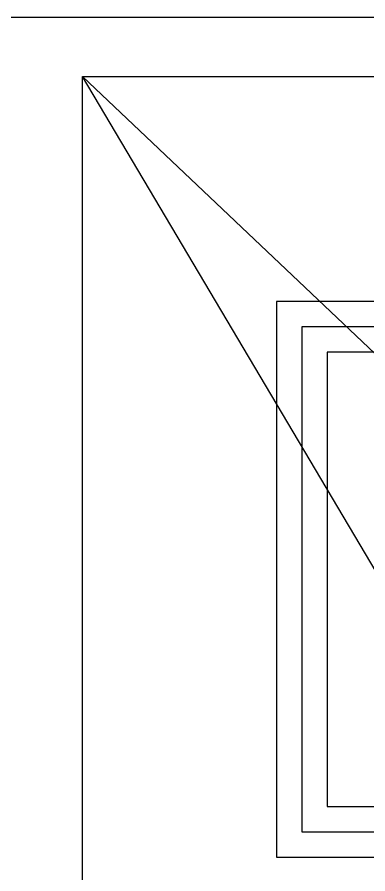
# Model space of a CAD drawing. Header units: millimetres. Extents: x 0 to 672800, y 0 to 118800.
# Drawn here: x 341050 to 365937, y 58054 to 118800 of the extents above; entities that cross this region are included whole.
import ezdxf

# ---------------------------------------------------------------- set-up
doc = ezdxf.new("R2010")
doc.units = ezdxf.units.MM
doc.header["$LTSCALE"] = 200
doc.layers.get('DEFPOINTS').update_dxf_attribs({"color": 137})

msp = doc.modelspace()

# ---------------------------------------------------------------- linework, layer by layer
at = {"layer": 'DEFPOINTS'}
for p, q in [((345700, 114600), (377650, 84294.9)), ((392900, 34943.6), (345700, 114600))]:
    msp.add_line(p, q, dxfattribs=at)
for points in [[(336400, 118800), (504600, 118800), (504600, 0), (336400, 0)], [(483100, 4200), (345700, 4200), (345700, 114600), (483100, 114600)], [(466850, 59241.6), (466850, 98641.6), (359450, 98641.6), (359450, 59241.6)], [(465050, 61041.6), (465050, 96841.6), (361250, 96841.6), (361250, 61041.6)], [(463250, 62841.6), (463250, 95041.6), (363050, 95041.6), (363050, 62841.6)]]:
    msp.add_lwpolyline(points, close=True, dxfattribs=at)

doc.saveas('drawing.dxf')
